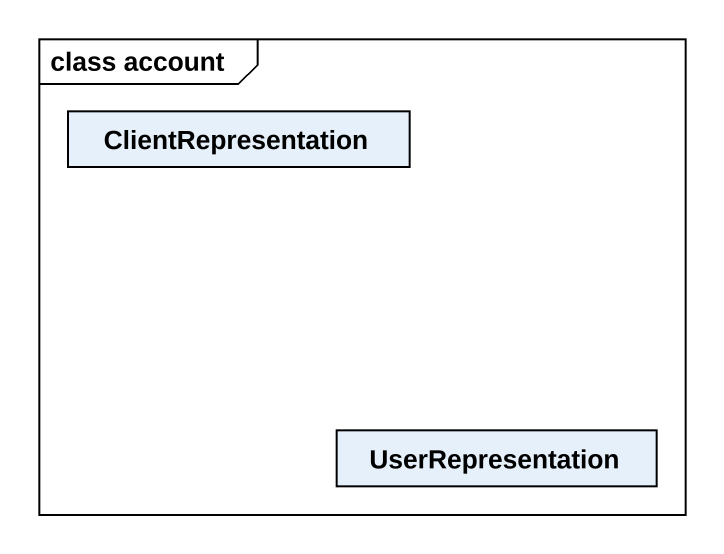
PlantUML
@startuml
mainframe class account
hide circle
hide empty members
class ClientRepresentation
class UserRepresentation
@enduml
